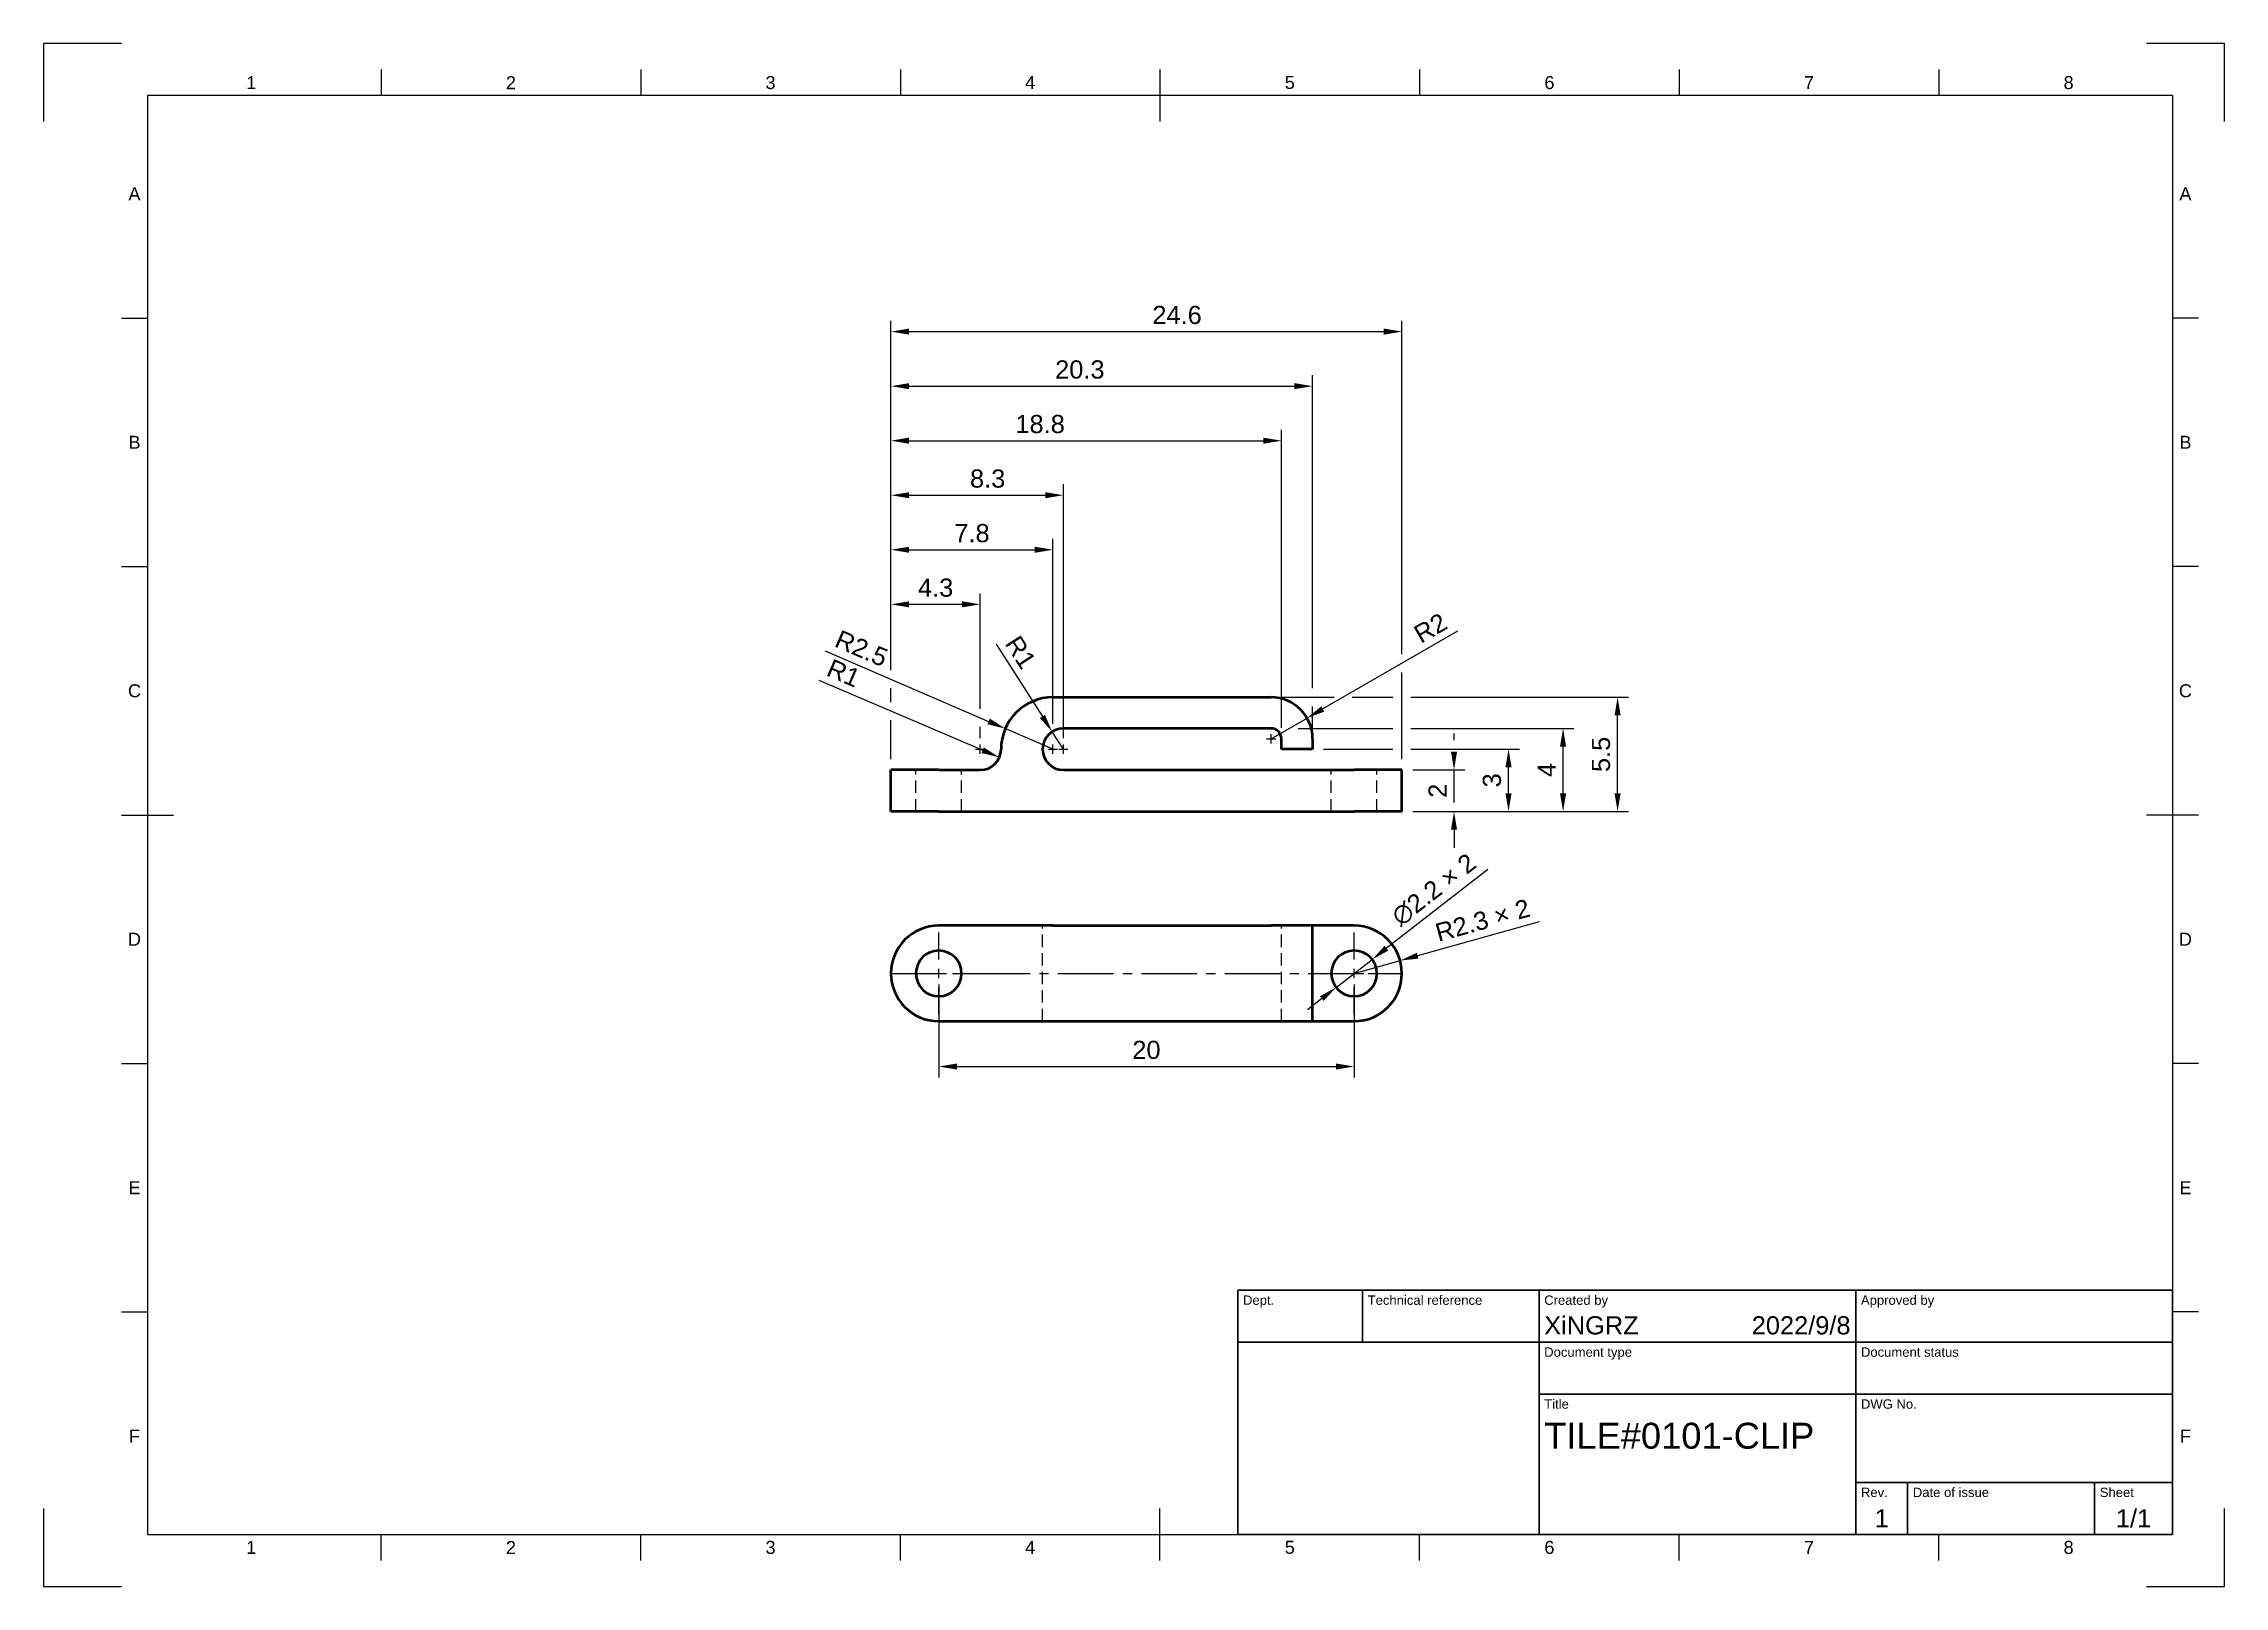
# Model space of a CAD drawing. Header units: millimetres. Extents: x 0 to 420, y 0 to 297.
import ezdxf
from ezdxf.enums import TextEntityAlignment as Align

# ---------------------------------------------------------------- set-up
doc = ezdxf.new("R2010")
doc.units = ezdxf.units.MM
doc.header["$LTSCALE"] = 0.75
doc.linetypes.add('CENTER2', pattern=[28.575, 19.05, -3.175, 3.175, -3.175])
doc.linetypes.add('HIDDEN2', pattern=[4.7625, 3.175, -1.5875])
for name, color, linetype, lineweight in [('Border', 7, 'Continuous', 25), ('Center Lines', 7, 'CENTER2', 25), ('Dimensions', 7, 'Continuous', 25), ('TitleBlock', 7, 'Continuous', 35), ('可见', 7, 'Continuous', 50), ('隐藏', 7, 'HIDDEN2', 25)]:
    doc.layers.add(name, color=color, linetype=linetype, lineweight=lineweight)
doc.styles.add('FusionTitle', font='Arial.ttf')
doc.styles.get("Standard").update_dxf_attribs({"font": 'Arial.ttf'})
doc.dimstyles.new('ISO-25', dxfattribs={"dimtxt": 3.5, "dimasz": 3.5, "dimexe": 2.1, "dimexo": 2.1, "dimgap": 1.4, "dimtad": 1, "dimzin": 12, "dimdsep": 46, "dimtxsty": 'Standard', "dimcen": 0, "dimclrd": 256, "dimclre": 256, "dimclrt": 256, "dimazin": 3, "dimtp": 0.1, "dimtm": 0.1, "dimtfac": 0.714286, "dimtmove": 0, "dimatfit": 3, "dimfxl": 1, "dimtzin": 12, "dimarcsym": 0})

# ---------------------------------------------------------------- blocks, each defined once
blk = doc.blocks.new('ISO_A3_SHEET')
at = {"layer": 'Border'}
for p, q in [((65, 292), (65, 287)), ((115, 292), (115, 287)), ((165, 292), (165, 287)), ((215, 292), (215, 282)), ((265, 292), (265, 287)), ((315, 292), (315, 287)), ((365, 292), (365, 287)), ((410, 287), (20, 287)), ((20, 287), (20, 10)), ((410, 287), (410, 10)), ((15, 244.16666), (20, 244.16666)), ((415, 244.16666), (410, 244.16666)), ((15, 196.33333), (20, 196.33333)), ((415, 196.33333), (410, 196.33333)), ((15, 148.5), (25, 148.5)), ((415, 148.5), (405, 148.5)), ((15, 100.66667), (20, 100.66667)), ((415, 100.66667), (410, 100.66667)), ((15, 52.83334), (20, 52.83334)), ((415, 52.83334), (410, 52.83334)), ((215, 5), (215, 15)), ((20, 10), (410, 10)), ((65, 5), (65, 10)), ((115, 5), (115, 10)), ((165, 5), (165, 10)), ((265, 5), (265, 10)), ((315, 5), (315, 10)), ((365, 5), (365, 10))]:
    blk.add_line(p, q, dxfattribs=at)
at = {"layer": 'Defpoints'}
for p, q in [((15, 297), (0, 297)), ((0, 297), (0, 282)), ((420, 297), (405, 297)), ((420, 282), (420, 297)), ((0, 15), (0, 0)), ((420, 0), (420, 15)), ((0, 0), (15, 0)), ((405, 0), (420, 0))]:
    blk.add_line(p, q, dxfattribs=at)
at = {"layer": 'Border', "style": 'FusionTitle'}
for s, p in [('1', (40, 289.5)), ('2', (90, 289.5)), ('3', (140, 289.5)), ('4', (190, 289.5)), ('5', (240, 289.5)), ('6', (290, 289.5)), ('7', (340, 289.5)), ('8', (390, 289.5)), ('A', (17.5, 268.08333)), ('A', (412.5, 268.08333)), ('B', (17.5, 220.25)), ('B', (412.5, 220.25)), ('C', (17.5, 172.41667)), ('C', (412.5, 172.41667)), ('D', (17.5, 124.58334)), ('D', (412.5, 124.58334)), ('E', (17.5, 76.75001)), ('E', (412.5, 76.75001)), ('F', (17.5, 28.91668)), ('F', (412.5, 28.91668)), ('1', (40, 7.5)), ('2', (90, 7.5)), ('3', (140, 7.5)), ('4', (190, 7.5)), ('5', (240, 7.5)), ('6', (290, 7.5)), ('7', (340, 7.5)), ('8', (390, 7.5))]:
    blk.add_text(s, height=2.5, dxfattribs=at).set_placement(p, align=Align.MIDDLE)
blk = doc.blocks.new('ISO_TITLEBLOCK')
at = {"layer": 'TitleBlock'}
for p, q in [((0, 47), (-180, 47)), ((-180, 47), (-180, 0)), ((-156, 37), (-156, 47)), ((-122, 0), (-122, 47)), ((-61, 0), (-61, 47)), ((0, 0), (0, 47)), ((-180, 37), (0, 37)), ((-122, 27), (0, 27)), ((-61, 10), (0, 10)), ((-51, 0), (-51, 10)), ((-15, 0), (-15, 10)), ((-180, 0), (0, 0))]:
    blk.add_line(p, q, dxfattribs=at)
at = {"layer": 'TitleBlock', "style": 'FusionTitle'}
for s, p in [('Dept.', (-179, 46)), ('Technical reference', (-155, 46)), ('Created by', (-121, 46)), ('Approved by', (-60, 46)), ('Document type', (-121, 36)), ('Document status', (-60, 36)), ('Title', (-121, 26)), ('DWG No.', (-60, 26)), ('Rev.', (-60, 9)), ('Date of issue', (-50, 9)), ('Sheet', (-14, 9))]:
    blk.add_text(s, height=1.8, dxfattribs=at).set_placement(p, align=Align.TOP_LEFT)
for tag, height, p in [('DEPT', 3.5, (-179, 42)), ('TECHNICAL_REFERENCE', 3.5, (-155, 42)), ('CREATED_BY', 3.5, (-121, 42)), ('APPROVED_BY', 3.5, (-60, 42)), ('DOCUMENT_TYPE', 3.5, (-121, 32)), ('DOCUMENT_STATUS', 3.5, (-60, 32)), ('TITLE_1', 5, (-121, 21.5)), ('TITLE_2', 5, (-121, 14)), ('TITLE_3', 5, (-121, 6.5)), ('DATE_OF_ISSUE', 3.5, (-50, 5))]:
    blk.add_attdef(tag, text='', height=height, dxfattribs=at).set_placement(p, align=Align.TOP_LEFT)
for tag, p in [('CREATED_DATE', (-62, 42)), ('APPROVED_DATE', (-0.99, 42))]:
    blk.add_attdef(tag, text='', height=3.5, dxfattribs=at).set_placement(p, align=Align.TOP_RIGHT)
for tag, height, p in [('DRAWING_NUMBER', 5, (-30.5, 19.75)), ('REV', 3.5, (-56, 4.85)), ('SHEET', 3.5, (-7.5, 4.85))]:
    blk.add_attdef(tag, text='', height=height, dxfattribs=at).set_placement(p, align=Align.TOP_CENTER)
blk = doc.blocks.new('*U5')
at = {"layer": 'Center Lines', "color": 0, "linetype": 'Continuous', "ltscale": 0.75, "transparency": 16777216}
for p, q in [((-0.892969, 0), (0.892969, 0)), ((0, -0.892969), (0, 0.892969))]:
    blk.add_line(p, q, dxfattribs=at)
blk = doc.blocks.new('*U6')
at = {"layer": 'Center Lines', "color": 0, "linetype": 'Continuous', "ltscale": 0.75, "transparency": 16777216}
for p, q in [((-0.892969, 0), (0.892969, 0)), ((0, -0.892969), (0, 0.892969))]:
    blk.add_line(p, q, dxfattribs=at)
blk = doc.blocks.new('*U7')
at = {"layer": 'Center Lines', "color": 0, "linetype": 'Continuous', "ltscale": 0.75, "transparency": 16777216}
for p, q in [((-0.892969, 0), (0.892969, 0)), ((0, -0.892969), (0, 0.892969))]:
    blk.add_line(p, q, dxfattribs=at)
blk = doc.blocks.new('*U8')
at = {"layer": 'Center Lines', "color": 0, "linetype": 'Continuous', "ltscale": 0.75, "transparency": 16777216}
for p, q in [((-0.892969, 0), (0.892969, 0)), ((0, -0.892969), (0, 0.892969))]:
    blk.add_line(p, q, dxfattribs=at)
blk = doc.blocks.new('*U9')
at = {"layer": 'Center Lines', "color": 0, "linetype": 'Continuous', "ltscale": 0.75, "transparency": 16777216}
for p, q in [((-0.892969, 0), (0.892969, 0)), ((0, -0.892969), (0, 0.892969))]:
    blk.add_line(p, q, dxfattribs=at)
blk = doc.blocks.new('*U10')
at = {"layer": 'Center Lines', "color": 0, "ltscale": 0.75, "transparency": 16777216}
for p, q in [((0, 2.678906), (0, 7.9)), ((-7.9, 0), (-2.678906, 0)), ((2.678906, 0), (7.9, 0)), ((0, -7.9), (0, -2.678906))]:
    blk.add_line(p, q, dxfattribs=at)
at = {"layer": 'Center Lines', "color": 0, "linetype": 'Continuous', "ltscale": 0.75, "transparency": 16777216}
for p, q in [((-0.892969, 0), (0.892969, 0)), ((0, -0.892969), (0, 0.892969))]:
    blk.add_line(p, q, dxfattribs=at)
blk = doc.blocks.new('*U11')
at = {"layer": 'Center Lines', "color": 0, "ltscale": 0.75, "transparency": 16777216}
for p, q in [((0, 2.678906), (0, 7.9)), ((-7.9, 0), (-2.678906, 0)), ((2.678906, 0), (7.9, 0)), ((0, -7.9), (0, -2.678906))]:
    blk.add_line(p, q, dxfattribs=at)
at = {"layer": 'Center Lines', "color": 0, "linetype": 'Continuous', "ltscale": 0.75, "transparency": 16777216}
for p, q in [((-0.892969, 0), (0.892969, 0)), ((0, -0.892969), (0, 0.892969))]:
    blk.add_line(p, q, dxfattribs=at)
blk = doc.blocks.new('*U12')
at = {"layer": 'Center Lines', "color": 0, "ltscale": 0.75, "transparency": 16777216}
blk.add_line((-52.2, 0), (46.2, 0), dxfattribs=at)
blk = doc.blocks.new('*D30')
at = {"layer": 'Defpoints', "color": 0, "transparency": 16777216}
for p in [(172.395264, 117.999606), (252.395264, 117.999606), (252.395264, 100.076627)]:
    blk.add_point(p, dxfattribs=at)
at = {"layer": 'Dimensions', "lineweight": -2, "transparency": 16777216}
for p, q in [((172.395264, 115.899606), (172.395264, 97.976627)), ((252.395264, 115.899606), (252.395264, 97.976627)), ((175.895264, 100.076627), (248.895264, 100.076627))]:
    blk.add_line(p, q, dxfattribs=at)
at = {"layer": 'Dimensions', "transparency": 16777216}
for points in [[(175.895264, 100.65996), (175.895264, 99.493293), (172.395264, 100.076627)], [(248.895264, 100.65996), (248.895264, 99.493293), (252.395264, 100.076627)]]:
    blk.add_solid(points, dxfattribs=at)
at = {"layer": 'Dimensions', "transparency": 16777216, "insert": (212.395264, 103.263632), "char_height": 3.5, "attachment_point": 5}
blk.add_mtext('20', dxfattribs=at)
blk = doc.blocks.new('*D31')
at = {"layer": 'Defpoints', "color": 0, "transparency": 16777216}
for p in [(194.237744, 164.534043), (196.395264, 161.165793)]:
    blk.add_point(p, dxfattribs=at)
at = {"layer": 'Dimensions', "lineweight": -2, "transparency": 16777216}
for p, q in [((183.429438, 181.407629), (192.349915, 167.481263)), ((196.395264, 161.165793), (194.237744, 164.534043))]:
    blk.add_line(p, q, dxfattribs=at)
at = {"layer": 'Dimensions', "transparency": 16777216}
blk.add_solid([(192.841118, 167.795901), (191.858712, 167.166624), (194.237744, 164.534043)], dxfattribs=at)
at = {"layer": 'Dimensions', "transparency": 16777216, "insert": (188.182993, 179.839849), "char_height": 3.5, "attachment_point": 5, "rotation": 302.64142657}
blk.add_mtext('R1', dxfattribs=at)
blk = doc.blocks.new('*D32')
at = {"layer": 'Defpoints', "color": 0, "transparency": 16777216}
for p in [(185.215078, 165.131167), (194.395264, 161.165793)]:
    blk.add_point(p, dxfattribs=at)
at = {"layer": 'Dimensions', "lineweight": -2, "transparency": 16777216}
for p, q in [((150.500195, 180.126233), (182.002013, 166.519048)), ((194.395264, 161.165793), (185.215078, 165.131167))]:
    blk.add_line(p, q, dxfattribs=at)
at = {"layer": 'Dimensions', "transparency": 16777216}
blk.add_solid([(182.233326, 167.054559), (181.770699, 165.983537), (185.215078, 165.131167)], dxfattribs=at)
at = {"layer": 'Dimensions', "transparency": 16777216, "insert": (157.523589, 180.564097), "char_height": 3.5, "attachment_point": 5, "rotation": 336.63813855}
blk.add_mtext('R2.5', dxfattribs=at)
blk = doc.blocks.new('*D33')
at = {"layer": 'Defpoints', "color": 0, "transparency": 16777216}
for p in [(176.71579, 162.734701), (180.395264, 161.165793)]:
    blk.add_point(p, dxfattribs=at)
at = {"layer": 'Dimensions', "lineweight": -2, "transparency": 16777216}
blk.add_line((149.275344, 174.435165), (180.855198, 160.969679), dxfattribs=at)
at = {"layer": 'Dimensions', "transparency": 16777216}
blk.add_solid([(181.083997, 161.506269), (180.626399, 160.433089), (184.074737, 159.596885)], dxfattribs=at)
at = {"layer": 'Dimensions', "transparency": 16777216, "insert": (154.086567, 175.815873), "char_height": 3.5, "attachment_point": 5, "rotation": 336.9068487}
blk.add_mtext('R1', dxfattribs=at)
blk = doc.blocks.new('*D34')
at = {"layer": 'Defpoints', "color": 0, "transparency": 16777216}
for p in [(243.326401, 167.160706), (236.395264, 163.165793)]:
    blk.add_point(p, dxfattribs=at)
at = {"layer": 'Dimensions', "lineweight": -2, "transparency": 16777216}
for p, q in [((272.306483, 183.864012), (246.358774, 168.908481)), ((236.395264, 163.165793), (243.326401, 167.160706))]:
    blk.add_line(p, q, dxfattribs=at)
at = {"layer": 'Dimensions', "transparency": 16777216}
blk.add_solid([(246.067478, 169.413876), (246.65007, 168.403085), (243.326401, 167.160706)], dxfattribs=at)
at = {"layer": 'Dimensions', "transparency": 16777216, "insert": (267.087546, 184.499997), "char_height": 3.5, "attachment_point": 5, "rotation": 29.95793971}
blk.add_mtext('R2', dxfattribs=at)
blk = doc.blocks.new('*D35')
at = {"layer": 'Defpoints', "color": 0, "transparency": 16777216}
for p in [(261.595264, 241.560382), (163.195264, 157.165793), (261.595264, 157.165793)]:
    blk.add_point(p, dxfattribs=at)
at = {"layer": 'Dimensions', "lineweight": -2, "transparency": 16777216}
for p, q in [((163.195264, 176.392608), (163.195264, 243.660382)), ((261.595264, 179.440366), (261.595264, 243.660382)), ((166.695264, 241.560382), (258.095264, 241.560382)), ((163.195264, 170.249783), (163.195264, 172.892608)), ((261.595264, 159.265793), (261.595264, 175.940366)), ((163.195264, 159.265793), (163.195264, 166.749783))]:
    blk.add_line(p, q, dxfattribs=at)
at = {"layer": 'Dimensions', "transparency": 16777216}
for points in [[(166.695264, 242.143715), (166.695264, 240.977049), (163.195264, 241.560382)], [(258.095264, 242.143715), (258.095264, 240.977049), (261.595264, 241.560382)]]:
    blk.add_solid(points, dxfattribs=at)
at = {"layer": 'Dimensions', "transparency": 16777216, "insert": (218.290544, 244.747387), "char_height": 3.5, "attachment_point": 5}
blk.add_mtext('24.6', dxfattribs=at)
blk = doc.blocks.new('*D36')
at = {"layer": 'Defpoints', "color": 0, "transparency": 16777216}
for p in [(236.395264, 171.165793), (303.133679, 171.165793), (261.595264, 149.165793)]:
    blk.add_point(p, dxfattribs=at)
at = {"layer": 'Dimensions', "lineweight": -2, "transparency": 16777216}
for p, q in [((238.495264, 171.165793), (248.52519, 171.165793)), ((252.02519, 171.165793), (259.845264, 171.165793)), ((263.345264, 171.165793), (305.233679, 171.165793)), ((303.133679, 152.665793), (303.133679, 167.665793)), ((263.695264, 149.165793), (305.233679, 149.165793))]:
    blk.add_line(p, q, dxfattribs=at)
at = {"layer": 'Dimensions', "transparency": 16777216}
for points in [[(302.550346, 167.665793), (303.717013, 167.665793), (303.133679, 171.165793)], [(302.550346, 152.665793), (303.717013, 152.665793), (303.133679, 149.165793)]]:
    blk.add_solid(points, dxfattribs=at)
at = {"layer": 'Dimensions', "transparency": 16777216, "insert": (299.953836, 160.165793), "char_height": 3.5, "attachment_point": 5, "rotation": 90}
blk.add_mtext('5.5', dxfattribs=at)
blk = doc.blocks.new('*D37')
at = {"layer": 'Defpoints', "color": 0, "transparency": 16777216}
for p in [(261.595264, 157.165793), (271.633679, 157.165793), (261.595264, 149.165793)]:
    blk.add_point(p, dxfattribs=at)
at = {"layer": 'Dimensions', "lineweight": -2, "transparency": 16777216}
for p, q in [((271.633679, 162.915793), (271.633679, 164.165793)), ((263.695264, 157.165793), (273.733679, 157.165793)), ((271.633679, 150.915793), (271.633679, 157.165793)), ((263.695264, 149.165793), (273.733679, 149.165793)), ((271.633679, 145.665793), (271.633679, 142.165793))]:
    blk.add_line(p, q, dxfattribs=at)
at = {"layer": 'Dimensions', "transparency": 16777216}
for points in [[(271.050346, 160.665793), (272.217013, 160.665793), (271.633679, 157.165793)], [(271.050346, 145.665793), (272.217013, 145.665793), (271.633679, 149.165793)]]:
    blk.add_solid(points, dxfattribs=at)
at = {"layer": 'Dimensions', "transparency": 16777216, "insert": (268.476517, 153.165793), "char_height": 3.5, "attachment_point": 5, "rotation": 90}
blk.add_mtext('2', dxfattribs=at)
blk = doc.blocks.new('*D38')
at = {"layer": 'Defpoints', "color": 0, "transparency": 16777216}
for p in [(244.395264, 161.165793), (282.133679, 161.165793), (261.595264, 149.165793)]:
    blk.add_point(p, dxfattribs=at)
at = {"layer": 'Dimensions', "lineweight": -2, "transparency": 16777216}
for p, q in [((246.495264, 161.165793), (259.845264, 161.165793)), ((263.345264, 161.165793), (284.233679, 161.165793)), ((282.133679, 152.665793), (282.133679, 157.665793)), ((263.695264, 149.165793), (284.233679, 149.165793))]:
    blk.add_line(p, q, dxfattribs=at)
at = {"layer": 'Dimensions', "transparency": 16777216}
for points in [[(281.550346, 157.665793), (282.717013, 157.665793), (282.133679, 161.165793)], [(281.550346, 152.665793), (282.717013, 152.665793), (282.133679, 149.165793)]]:
    blk.add_solid(points, dxfattribs=at)
at = {"layer": 'Dimensions', "transparency": 16777216, "insert": (278.94548, 155.165793), "char_height": 3.5, "attachment_point": 5, "rotation": 90}
blk.add_mtext('3', dxfattribs=at)
blk = doc.blocks.new('*D39')
at = {"layer": 'Defpoints', "color": 0, "transparency": 16777216}
for p in [(236.395264, 165.165793), (292.633679, 165.165793), (261.595264, 149.165793)]:
    blk.add_point(p, dxfattribs=at)
at = {"layer": 'Dimensions', "lineweight": -2, "transparency": 16777216}
for p, q in [((241.615245, 165.165793), (259.845264, 165.165793)), ((263.345264, 165.165793), (294.733679, 165.165793)), ((292.633679, 152.665793), (292.633679, 161.665793)), ((263.695264, 149.165793), (294.733679, 149.165793))]:
    blk.add_line(p, q, dxfattribs=at)
at = {"layer": 'Dimensions', "transparency": 16777216}
for points in [[(292.050346, 161.665793), (293.217013, 161.665793), (292.633679, 165.165793)], [(292.050346, 152.665793), (293.217013, 152.665793), (292.633679, 149.165793)]]:
    blk.add_solid(points, dxfattribs=at)
at = {"layer": 'Dimensions', "transparency": 16777216, "insert": (289.483679, 157.165793), "char_height": 3.5, "attachment_point": 5, "rotation": 90}
blk.add_mtext('4', dxfattribs=at)
blk = doc.blocks.new('*D40')
at = {"layer": 'Defpoints', "color": 0, "transparency": 16777216}
for p in [(180.395264, 189.060382), (180.395264, 161.165793), (163.195264, 157.165793)]:
    blk.add_point(p, dxfattribs=at)
at = {"layer": 'Dimensions', "lineweight": -2, "transparency": 16777216}
for p, q in [((163.195264, 176.392608), (163.195264, 191.160382)), ((166.695264, 189.060382), (176.895264, 189.060382)), ((180.395264, 168.963082), (180.395264, 191.160382)), ((163.195264, 170.249783), (163.195264, 172.892608)), ((163.195264, 159.265793), (163.195264, 166.749783)), ((180.395264, 163.265793), (180.395264, 165.463082))]:
    blk.add_line(p, q, dxfattribs=at)
at = {"layer": 'Dimensions', "transparency": 16777216}
for points in [[(166.695264, 189.643715), (166.695264, 188.477049), (163.195264, 189.060382)], [(176.895264, 189.643715), (176.895264, 188.477049), (180.395264, 189.060382)]]:
    blk.add_solid(points, dxfattribs=at)
at = {"layer": 'Dimensions', "transparency": 16777216, "insert": (171.795264, 192.248581), "char_height": 3.5, "attachment_point": 5}
blk.add_mtext('4.3', dxfattribs=at)
blk = doc.blocks.new('*D41')
at = {"layer": 'Defpoints', "color": 0, "transparency": 16777216}
for p in [(194.395264, 199.560382), (194.395264, 161.165793), (163.195264, 157.165793)]:
    blk.add_point(p, dxfattribs=at)
at = {"layer": 'Dimensions', "lineweight": -2, "transparency": 16777216}
for p, q in [((163.195264, 176.392608), (163.195264, 201.660382)), ((194.395264, 166.03813), (194.395264, 201.660382)), ((166.695264, 199.560382), (190.895264, 199.560382)), ((163.195264, 170.249783), (163.195264, 172.892608)), ((163.195264, 159.265793), (163.195264, 166.749783))]:
    blk.add_line(p, q, dxfattribs=at)
at = {"layer": 'Dimensions', "transparency": 16777216}
for points in [[(166.695264, 200.143715), (166.695264, 198.977049), (163.195264, 199.560382)], [(190.895264, 200.143715), (190.895264, 198.977049), (194.395264, 199.560382)]]:
    blk.add_solid(points, dxfattribs=at)
at = {"layer": 'Dimensions', "transparency": 16777216, "insert": (178.795264, 202.747387), "char_height": 3.5, "attachment_point": 5}
blk.add_mtext('7.8', dxfattribs=at)
blk = doc.blocks.new('*D42')
at = {"layer": 'Defpoints', "color": 0, "transparency": 16777216}
for p in [(196.395264, 210.060382), (196.395264, 161.165793), (163.195264, 157.165793)]:
    blk.add_point(p, dxfattribs=at)
at = {"layer": 'Dimensions', "lineweight": -2, "transparency": 16777216}
for p, q in [((163.195264, 176.392608), (163.195264, 212.160382)), ((166.695264, 210.060382), (192.895264, 210.060382)), ((196.395264, 163.265793), (196.395264, 212.160382)), ((163.195264, 170.249783), (163.195264, 172.892608)), ((163.195264, 159.265793), (163.195264, 166.749783))]:
    blk.add_line(p, q, dxfattribs=at)
at = {"layer": 'Dimensions', "transparency": 16777216}
for points in [[(166.695264, 210.643715), (166.695264, 209.477049), (163.195264, 210.060382)], [(192.895264, 210.643715), (192.895264, 209.477049), (196.395264, 210.060382)]]:
    blk.add_solid(points, dxfattribs=at)
at = {"layer": 'Dimensions', "transparency": 16777216, "insert": (181.81055, 213.248581), "char_height": 3.5, "attachment_point": 5}
blk.add_mtext('8.3', dxfattribs=at)
blk = doc.blocks.new('*D43')
at = {"layer": 'Defpoints', "color": 0, "transparency": 16777216}
for p in [(238.395264, 220.560382), (238.395264, 163.165793), (163.195264, 157.165793)]:
    blk.add_point(p, dxfattribs=at)
at = {"layer": 'Dimensions', "lineweight": -2, "transparency": 16777216}
for p, q in [((163.195264, 176.392608), (163.195264, 222.660382)), ((238.395264, 165.265793), (238.395264, 222.660382)), ((166.695264, 220.560382), (234.895264, 220.560382)), ((163.195264, 170.249783), (163.195264, 172.892608)), ((163.195264, 159.265793), (163.195264, 166.749783))]:
    blk.add_line(p, q, dxfattribs=at)
at = {"layer": 'Dimensions', "transparency": 16777216}
for points in [[(166.695264, 221.143715), (166.695264, 219.977049), (163.195264, 220.560382)], [(234.895264, 221.143715), (234.895264, 219.977049), (238.395264, 220.560382)]]:
    blk.add_solid(points, dxfattribs=at)
at = {"layer": 'Dimensions', "transparency": 16777216, "insert": (191.918155, 223.747387), "char_height": 3.5, "attachment_point": 5}
blk.add_mtext('18.8', dxfattribs=at)
blk = doc.blocks.new('*D44')
at = {"layer": 'Defpoints', "color": 0, "transparency": 16777216}
for p in [(244.395264, 231.060382), (244.395264, 163.165793), (163.195264, 157.165793)]:
    blk.add_point(p, dxfattribs=at)
at = {"layer": 'Dimensions', "lineweight": -2, "transparency": 16777216}
for p, q in [((163.195264, 176.392608), (163.195264, 233.160382)), ((166.695264, 231.060382), (240.895264, 231.060382)), ((244.395264, 172.915793), (244.395264, 233.160382)), ((163.195264, 170.249783), (163.195264, 172.892608)), ((244.395264, 165.265793), (244.395264, 169.415793)), ((163.195264, 159.265793), (163.195264, 166.749783))]:
    blk.add_line(p, q, dxfattribs=at)
at = {"layer": 'Dimensions', "transparency": 16777216}
for points in [[(166.695264, 231.643715), (166.695264, 230.477049), (163.195264, 231.060382)], [(240.895264, 231.643715), (240.895264, 230.477049), (244.395264, 231.060382)]]:
    blk.add_solid(points, dxfattribs=at)
at = {"layer": 'Dimensions', "transparency": 16777216, "insert": (199.569403, 234.248581), "char_height": 3.5, "attachment_point": 5}
blk.add_mtext('20.3', dxfattribs=at)
blk = doc.blocks.new('*D45')
at = {"layer": 'Defpoints', "color": 0, "transparency": 16777216}
for p in [(255.868234, 120.701175), (248.922293, 115.298036)]:
    blk.add_point(p, dxfattribs=at)
at = {"layer": 'Dimensions', "lineweight": -2, "transparency": 16777216}
for p, q in [((278.155135, 138.037811), (258.630823, 122.850151)), ((248.922293, 115.298036), (255.868234, 120.701175)), ((246.159704, 113.14906), (243.397114, 111.000084))]:
    blk.add_line(p, q, dxfattribs=at)
at = {"layer": 'Dimensions', "transparency": 16777216}
for points in [[(258.272661, 123.310583), (258.988986, 122.38972), (255.868234, 120.701175)], [(245.801541, 113.609492), (246.517866, 112.688628), (248.922293, 115.298036)]]:
    blk.add_solid(points, dxfattribs=at)
at = {"layer": 'Dimensions', "transparency": 16777216, "insert": (267.757374, 134.111271), "char_height": 3.5, "attachment_point": 5, "rotation": 37.87880278}
blk.add_mtext('∅2.2 × 2', dxfattribs=at)
blk = doc.blocks.new('*D46')
at = {"layer": 'Defpoints', "color": 0, "transparency": 16777216}
for p in [(252.395264, 117.999606), (261.256635, 120.472679)]:
    blk.add_point(p, dxfattribs=at)
at = {"layer": 'Dimensions', "lineweight": -2, "transparency": 16777216}
for p, q in [((288.011708, 127.939609), (264.627809, 121.413522)), ((252.395264, 117.999606), (261.256635, 120.472679))]:
    blk.add_line(p, q, dxfattribs=at)
at = {"layer": 'Dimensions', "transparency": 16777216}
blk.add_solid([(264.471002, 121.975384), (264.784617, 120.851659), (261.256635, 120.472679)], dxfattribs=at)
at = {"layer": 'Dimensions', "transparency": 16777216, "insert": (277.148318, 128.217837), "char_height": 3.5, "attachment_point": 5, "rotation": 15.59358099}
blk.add_mtext('R2.3 × 2', dxfattribs=at)

msp = doc.modelspace()

# ---------------------------------------------------------------- linework, layer by layer
at = {"layer": '可见', "extrusion": (0, 1, 0)}
for p, q in [((194.395264, 171.165793), (236.395264, 171.165793)), ((236.395264, 165.165793), (196.395264, 165.165793)), ((238.395264, 161.165793), (238.395264, 163.165793)), ((244.395264, 161.165793), (238.395264, 161.165793)), ((244.395264, 163.165793), (244.395264, 161.165793)), ((172.395264, 157.165793), (163.195264, 157.165793)), ((163.195264, 149.165793), (163.195264, 157.165793)), ((172.395264, 157.165793), (180.395264, 157.165793)), ((196.395264, 157.165793), (252.395264, 157.165793)), ((261.595264, 157.165793), (252.395264, 157.165793)), ((261.595264, 149.165793), (261.595264, 157.165793)), ((172.395264, 149.165793), (163.195264, 149.165793)), ((172.395264, 149.165793), (252.395264, 149.165793)), ((261.595264, 149.165793), (252.395264, 149.165793))]:
    msp.add_line(p, q, dxfattribs=at)
at = {"layer": '可见'}
for p, q in [((180.395264, 127.199606), (172.395264, 127.199606)), ((184.395264, 127.199606), (180.395264, 127.199606)), ((194.395264, 127.199606), (184.395264, 127.199606)), ((194.395264, 127.199606), (236.395264, 127.199606)), ((244.395264, 127.199606), (236.395264, 127.199606)), ((244.395264, 108.799606), (244.395264, 127.199606)), ((252.395264, 127.199606), (244.395264, 127.199606)), ((172.395264, 108.799606), (180.395264, 108.799606)), ((180.395264, 108.799606), (184.395264, 108.799606)), ((184.395264, 108.799606), (194.395264, 108.799606)), ((194.395264, 108.799606), (236.395264, 108.799606)), ((236.395264, 108.799606), (244.395264, 108.799606)), ((244.395264, 108.799606), (252.395264, 108.799606))]:
    msp.add_line(p, q, dxfattribs=at)
at = {"layer": '可见', "extrusion": (0, 0, -1)}
for centre in [(-172.395264, 117.999606), (-252.395264, 117.999606)]:
    msp.add_circle(centre, 4.4, dxfattribs=at)
at = {"layer": '可见'}
for centre, radius, start, end in [((194.395264, 161.165793), 10, 90, 180), ((236.395264, 163.165793), 8, 0, 90), ((196.395264, 161.165793), 4, 90, 270), ((236.395264, 163.165793), 2, 0, 90), ((180.395264, 161.165793), 4, 270, 0), ((172.395264, 117.999606), 9.2, 90, 270), ((252.395264, 117.999606), 9.2, 270, 90)]:
    msp.add_arc(centre, radius, start, end, dxfattribs=at)
at = {"layer": '隐藏', "extrusion": (0, 1, 0)}
for p, q in [((167.995264, 149.165793), (167.995264, 157.165793)), ((176.795264, 149.165793), (176.795264, 157.165793)), ((247.995264, 149.165793), (247.995264, 157.165793)), ((256.795264, 149.165793), (256.795264, 157.165793))]:
    msp.add_line(p, q, dxfattribs=at)
at = {"layer": '隐藏'}
for p, q in [((192.395264, 108.799606), (192.395264, 127.199606)), ((238.395264, 108.799606), (238.395264, 127.199606))]:
    msp.add_line(p, q, dxfattribs=at)

# ---------------------------------------------------------------- block references
at = {"layer": 'Border'}
msp.add_blockref('ISO_A3_SHEET', (0, 0), dxfattribs=at)
at = {"layer": 'Center Lines', "ltscale": 0.75}
for name, p in [('*U6', (236.395264, 163.165793)), ('*U7', (236.395264, 163.165793)), ('*U9', (180.395264, 161.165793)), ('*U8', (194.395264, 161.165793)), ('*U5', (196.395264, 161.165793)), ('*U11', (172.395264, 117.999606)), ('*U10', (252.395264, 117.999606)), ('*U12', (215.395264, 117.999606))]:
    msp.add_blockref(name, p, dxfattribs=at)
at = {"layer": 'TitleBlock'}
msp.add_blockref('ISO_TITLEBLOCK', (410, 10), dxfattribs=at).add_auto_attribs({'REV': '1', 'CREATED_DATE': '2022/9/8', 'SHEET': '1/1', 'TITLE_1': 'TILE#0101-CLIP', 'CREATED_BY': 'XiNGRZ'})

# ---------------------------------------------------------------- dimensions: what is measured, and where the dimension line sits
at = {"layer": 'Dimensions'}
for base, p1, p2, angle, override, picture, middle, dimtype in [((261.595264, 241.560382), (163.195264, 157.165793), (261.595264, 157.165793), 180, {"dimlfac": 0.25, "dimtmove": 0}, '*D35', (218.290544, 241.560382), 160), ((244.395264, 231.060382), (163.195264, 157.165793), (244.395264, 163.165793), 180, {"dimlfac": 0.25, "dimtmove": 0}, '*D44', (199.569403, 231.060382), 160), ((238.395264, 220.560382), (163.195264, 157.165793), (238.395264, 163.165793), 180, {"dimlfac": 0.25, "dimtmove": 0}, '*D43', (191.918155, 220.560382), 160), ((196.395264, 210.060382), (163.195264, 157.165793), (196.395264, 161.165793), 180, {"dimlfac": 0.25, "dimtmove": 0}, '*D42', (181.81055, 210.060382), 160), ((194.395264, 199.560382), (163.195264, 157.165793), (194.395264, 161.165793), 180, {"dimlfac": 0.25, "dimtmove": 0}, '*D41', (178.795264, 199.560382), 160), ((180.395264, 189.060382), (163.195264, 157.165793), (180.395264, 161.165793), 180, {"dimlfac": 0.25, "dimtmove": 0}, '*D40', (171.795264, 189.060382), 160), ((303.133679, 171.165793), (261.595264, 149.165793), (236.395264, 171.165793), 90, {"dimlfac": 0.25, "dimtmove": 0}, '*D36', (303.133679, 160.165793), 160), ((292.633679, 165.165793), (261.595264, 149.165793), (236.395264, 165.165793), 90, {"dimlfac": 0.25, "dimtmove": 0}, '*D39', (292.633679, 157.165793), 160), ((271.633679, 157.165793), (261.595264, 149.165793), (261.595264, 157.165793), 90, {"dimlfac": 0.25, "dimtmove": 0}, '*D37', (271.633679, 153.165793), 160), ((282.133679, 161.165793), (261.595264, 149.165793), (244.395264, 161.165793), 90, {"dimlfac": 0.25, "dimtmove": 0}, '*D38', (282.133679, 155.165793), 160), ((252.395264, 100.076627), (172.395264, 117.999606), (252.395264, 117.999606), 0, {"dimlfac": 0.25}, '*D30', (212.395264, 100.076627), 161)]:
    dim = msp.add_linear_dim(base=base, p1=p1, p2=p2, angle=angle, dimstyle='ISO-25', override=override, dxfattribs=at)
    dim.commit()
    dim.dimension.update_dxf_attribs({"geometry": picture, "text_midpoint": middle, "dimtype": dimtype})
for center, mpoint, picture, middle in [((236.395264, 163.165793), (243.326401, 167.160706), '*D34', (268.66412, 181.764656)), ((194.395264, 161.165793), (185.215078, 165.131167), '*D32', (156.259822, 177.638367)), ((196.395264, 161.165793), (194.237744, 164.534043), '*D31', (185.524465, 178.13694)), ((180.395264, 161.165793), (176.71579, 162.734701), '*D33', (152.848242, 172.911699))]:
    dim = msp.add_radius_dim(center=center, mpoint=mpoint, dimstyle='ISO-25', override={"dimlfac": 0.25, "dimse1": 1}, dxfattribs=at)
    dim.commit()
    dim.dimension.update_dxf_attribs({"geometry": picture, "text_midpoint": middle, "dimtype": 164})
dim = msp.add_diameter_dim_2p(p1=(248.922293, 115.298036), p2=(255.868234, 120.701175), text='<> × 2', dimstyle='ISO-25', override={"dimlfac": 0.25}, dxfattribs=at)
dim.commit()
dim.dimension.update_dxf_attribs({"geometry": '*D45', "text_midpoint": (269.774274, 131.518469), "dimtype": 163})
dim = msp.add_radius_dim(center=(252.395264, 117.999606), mpoint=(261.256635, 120.472679), text='<> × 2', dimstyle='ISO-25', override={"dimlfac": 0.25, "dimse1": 1}, dxfattribs=at)
dim.commit()
dim.dimension.update_dxf_attribs({"geometry": '*D46', "text_midpoint": (277.148318, 128.217837)})

doc.saveas('drawing.dxf')
